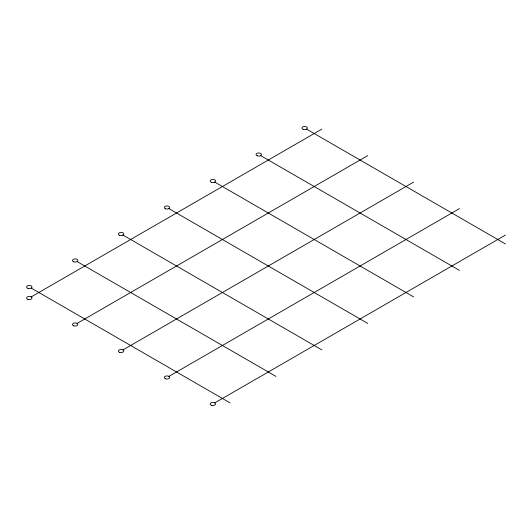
<?xml version="1.0" encoding="UTF-8"?>
<svg xmlns="http://www.w3.org/2000/svg" width="532" height="532" viewBox="0 0 532 532"><rect width="100%" height="100%" fill="white"/><g stroke="black" fill="none" stroke-linecap="round" stroke-linejoin="round"><path stroke-width="0.8" d="M31.215 296.909L321.847 129.116M77.107 323.403L367.732 155.61M122.992 349.896L413.623 182.104M168.883 376.39L459.508 208.597M214.768 402.884L505.4 235.091M306.552 129.116L505.4 243.922M260.66 155.61L459.508 270.416M214.768 182.104L413.623 296.909M168.883 208.597L367.732 323.403M122.992 235.091L321.847 349.896M77.107 261.584L275.955 376.39M31.215 288.078L230.07 402.884M303.287 129.362A2.707 1.563 0 0 0 307.343 128.013A2.707 1.563 0 0 0 303.287 126.663A2.707 1.563 0 0 0 303.287 129.362M257.235 155.796A2.707 1.563 0 0 0 261.445 154.619A2.707 1.563 0 0 0 257.568 153.103A2.707 1.563 0 0 0 257.235 155.796M211.344 182.29A2.707 1.563 0 0 0 215.553 181.113A2.707 1.563 0 0 0 211.676 179.597A2.707 1.563 0 0 0 211.344 182.29M165.452 208.783A2.707 1.563 0 0 0 169.668 207.606A2.707 1.563 0 0 0 165.791 206.09A2.707 1.563 0 0 0 165.452 208.783M119.567 235.277A2.707 1.563 0 0 0 123.776 234.1A2.707 1.563 0 0 0 119.9 232.584A2.707 1.563 0 0 0 119.567 235.277M73.842 261.83A2.707 1.563 0 0 0 77.898 260.481A2.707 1.563 0 0 0 73.842 259.131A2.707 1.563 0 0 0 73.842 261.83M27.95 288.324A2.707 1.563 0 0 0 32.006 286.974A2.707 1.563 0 0 0 27.95 285.624A2.707 1.563 0 0 0 27.95 288.324M211.344 405.278A2.707 1.563 0 0 0 215.553 404.101A2.707 1.563 0 0 0 211.676 402.584A2.707 1.563 0 0 0 211.344 405.278M165.452 378.784A2.707 1.563 0 0 0 169.668 377.607A2.707 1.563 0 0 0 165.791 376.091A2.707 1.563 0 0 0 165.452 378.784M119.727 352.35A2.707 1.563 0 0 0 123.783 351A2.707 1.563 0 0 0 119.727 349.65A2.707 1.563 0 0 0 119.727 352.35M73.842 325.857A2.707 1.563 0 0 0 77.898 324.507A2.707 1.563 0 0 0 73.842 323.157A2.707 1.563 0 0 0 73.842 325.857M27.95 299.363A2.707 1.563 0 0 0 32.006 298.013A2.707 1.563 0 0 0 27.95 296.663A2.707 1.563 0 0 0 27.95 299.363"/></g></svg>
